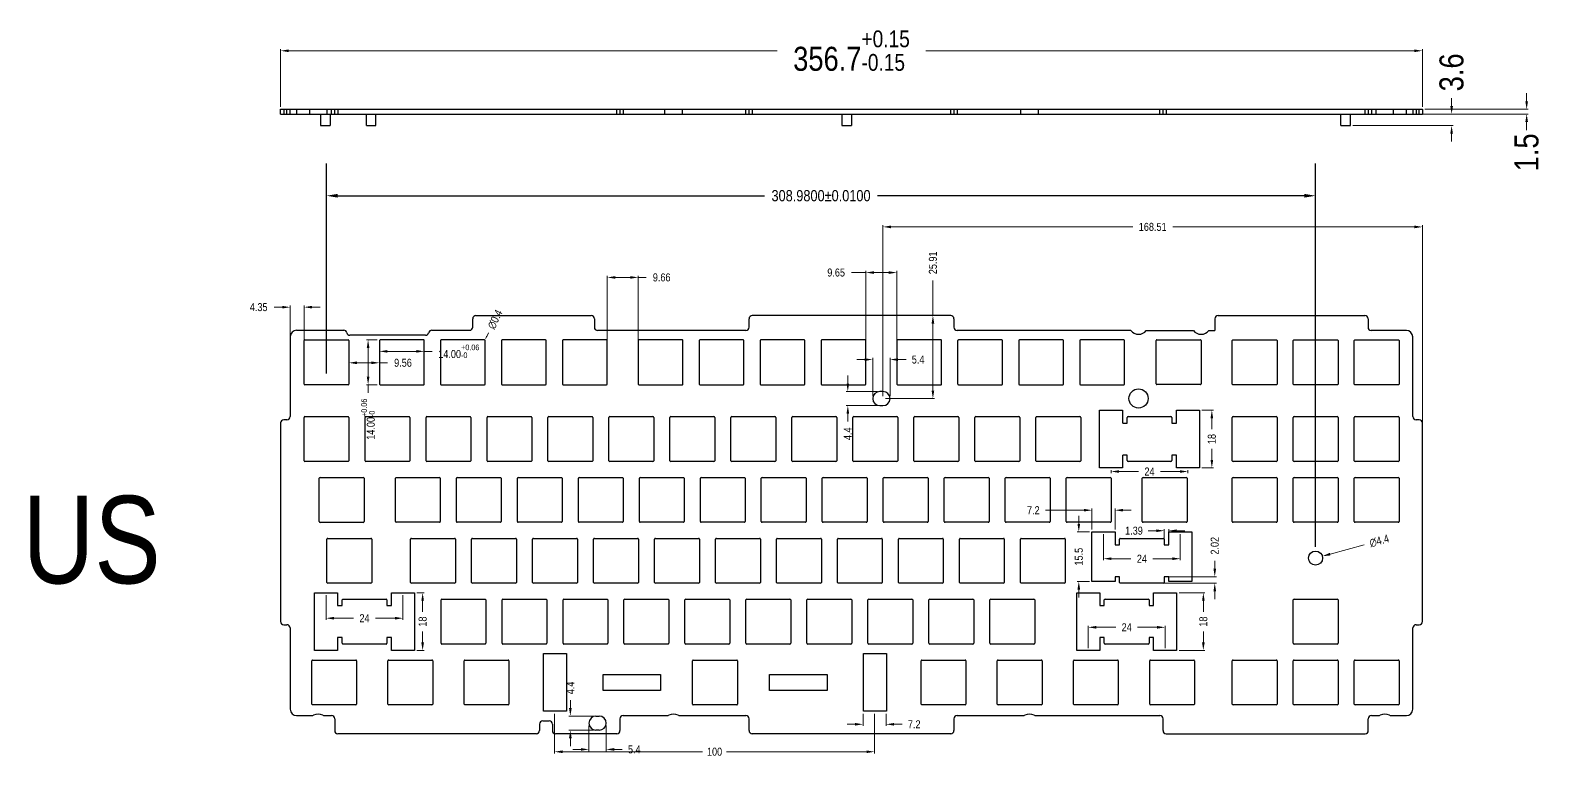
# Model space of a CAD drawing. Header units: millimetres. Extents: x 2821 to 3746, y 113 to 422.
# Drawn here: x 2821.3 to 3292.6, y 195.6 to 422.1 of the extents above; entities that cross this region are included whole.
import ezdxf

# ---------------------------------------------------------------- set-up
doc = ezdxf.new("R2010")
doc.units = ezdxf.units.MM
doc.header["$LTSCALE"] = 30.734
doc.layers.get('0').update_dxf_attribs({"linetype": 'CONTINUOUS'})
doc.styles.get("Standard").update_dxf_attribs({"font": 'txt', "width": 0.85})

msp = doc.modelspace()

# ---------------------------------------------------------------- linework, layer by layer
at = {"color": 5, "lineweight": 5}
for p, q in [((2899.52, 398.19), (2899.52, 416.2)), ((2902.02, 415.7), (3054.6, 415.7)), ((3253.72, 415.7), (3101.14, 415.7)), ((3256.22, 398.19), (3256.22, 416.2)), ((3265.34, 398.44), (3265.34, 400.94)), ((3288.78, 399.94), (3288.78, 402.44)), ((3234.52, 395.94), (3265.84, 395.94)), ((3256.97, 397.44), (3289.28, 397.44)), ((3256.97, 395.94), (3289.28, 395.94)), ((3234.52, 392.34), (3265.84, 392.34)), ((3288.78, 393.44), (3288.78, 390.94)), ((3265.34, 389.84), (3265.34, 387.34)), ((3087.71, 307.85), (3087.71, 361.21)), ((3090.21, 360.71), (3165.71, 360.71)), ((3253.72, 360.71), (3178.22, 360.71)), ((3256.22, 294.05), (3256.22, 361.21)), ((3001.57, 321.94), (3001.57, 345.43)), ((3004.07, 344.93), (3008.73, 344.93)), ((3011.23, 321.94), (3011.23, 345.43)), ((3011.23, 344.93), (3013.73, 344.93)), ((3082.38, 346.45), (3077.91, 346.45)), ((3082.38, 323.82), (3082.38, 346.95)), ((3089.53, 346.45), (3084.88, 346.45)), ((3092.03, 323.82), (3092.03, 346.95)), ((3103.3, 333.02), (3103.3, 343.96)), ((2900.02, 335.65), (2897.52, 335.65)), ((2902.52, 321.91), (2902.52, 336.15)), ((2906.86, 321.91), (2906.86, 336.15)), ((2909.36, 335.65), (2911.86, 335.65)), ((3100.5, 333.02), (3103.8, 333.02)), ((3103.3, 309.6), (3103.3, 330.52)), ((2929.67, 325.44), (2926.36, 325.44)), ((2920.86, 322.24), (2920.86, 317.78)), ((2926.86, 322.94), (2926.86, 313.94)), ((2930.42, 324.69), (2930.42, 321.35)), ((2930.42, 322.24), (2930.42, 317.78)), ((2932.92, 321.85), (2941.92, 321.85)), ((2944.42, 324.69), (2944.42, 321.35)), ((2944.42, 321.85), (2946.92, 321.85)), ((2923.36, 318.28), (2927.92, 318.28)), ((2930.42, 318.28), (2932.92, 318.28)), ((3082.01, 319.29), (3079.51, 319.29)), ((3084.51, 307.85), (3084.51, 319.79)), ((3089.91, 307.85), (3089.91, 319.79)), ((3092.41, 319.29), (3094.91, 319.29)), ((2929.67, 311.44), (2926.36, 311.44)), ((2926.86, 311.44), (2926.86, 308.94)), ((3076.72, 311.8), (3076.72, 314.3)), ((3085.96, 309.3), (3076.22, 309.3)), ((3088.46, 307.1), (3103.8, 307.1)), ((3085.96, 304.9), (3076.22, 304.9)), ((3076.72, 302.4), (3076.72, 299.9)), ((3187.28, 303.47), (3190.94, 303.47)), ((3190.44, 300.97), (3190.44, 297.54)), ((3190.44, 287.97), (3190.44, 291.4)), ((3158.96, 284.72), (3158.96, 283.83)), ((3161.46, 284.33), (3167.54, 284.33)), ((3180.46, 284.33), (3174.38, 284.33)), ((3182.96, 284.72), (3182.96, 283.83)), ((3187.28, 285.47), (3190.94, 285.47)), ((3150.49, 272.25), (3138.44, 272.25)), ((3148.88, 267.99), (3148.88, 270.49)), ((3152.99, 266.24), (3152.99, 272.75)), ((3160.19, 266.24), (3160.19, 272.75)), ((3162.69, 272.25), (3165.19, 272.25)), ((3152.24, 265.49), (3148.38, 265.49)), ((3156.59, 264.74), (3156.59, 256.61)), ((3173.09, 265.84), (3170.59, 265.84)), ((3175.59, 262.24), (3175.59, 266.34)), ((3176.98, 262.24), (3176.98, 266.34)), ((3179.48, 265.84), (3181.98, 265.84)), ((3180.59, 264.74), (3180.59, 256.61)), ((3238.06, 261.41), (3227.38, 258.53)), ((3159.09, 257.11), (3165.17, 257.11)), ((3178.09, 257.11), (3172.01, 257.11)), ((3191.35, 253.99), (3191.35, 256.49)), ((3152.24, 249.99), (3148.38, 249.99)), ((3176.34, 251.49), (3191.85, 251.49)), ((2913.74, 245.72), (2913.74, 238.03)), ((2937.74, 245.72), (2937.74, 238.03)), ((2942.09, 246.47), (2944.4, 246.47)), ((3148.88, 247.49), (3148.88, 244.99)), ((3175.06, 249.47), (3191.85, 249.47)), ((3180.19, 246.47), (3188.28, 246.47)), ((3191.35, 246.97), (3191.35, 244.47)), ((2943.9, 243.97), (2943.9, 240.54)), ((3187.78, 243.97), (3187.78, 240.54)), ((2916.24, 238.53), (2922.32, 238.53)), ((2935.24, 238.53), (2929.16, 238.53)), ((3151.84, 229.22), (3151.84, 236.19)), ((3154.34, 235.69), (3160.42, 235.69)), ((3173.34, 235.69), (3167.26, 235.69)), ((3175.84, 229.22), (3175.84, 236.19)), ((2943.9, 230.97), (2943.9, 234.4)), ((3187.78, 230.97), (3187.78, 234.4)), ((2942.09, 228.47), (2944.4, 228.47)), ((3180.19, 228.47), (3188.28, 228.47)), ((2990.04, 210.47), (2990.04, 212.97)), ((2985.09, 208.72), (2985.09, 196.33)), ((2997.3, 207.97), (2989.54, 207.97)), ((3081.49, 208.72), (3081.49, 204.91)), ((3085.09, 208.72), (3085.09, 196.33)), ((3088.69, 208.72), (3088.69, 204.91)), ((2997.3, 203.57), (2989.54, 203.57)), ((2995.85, 205.02), (2995.85, 197.06)), ((3001.25, 205.02), (3001.25, 197.06)), ((3078.99, 205.41), (3076.49, 205.41)), ((3091.19, 205.41), (3093.69, 205.41)), ((2990.04, 201.07), (2990.04, 198.57)), ((2987.59, 196.83), (3031.31, 196.83)), ((2993.35, 197.56), (2990.85, 197.56)), ((3003.75, 197.56), (3006.25, 197.56)), ((3082.59, 196.83), (3038.86, 196.83))]:
    msp.add_line(p, q, dxfattribs=at)
at = {"color": 5, "linetype": 'Continuous'}
for p, q in [((2899.52, 395.94), (2899.52, 397.44)), ((2899.52, 397.44), (3256.22, 397.44)), ((2899.52, 395.94), (3256.22, 395.94)), ((2900.52, 397.44), (2900.52, 395.94)), ((2901.52, 395.94), (2901.52, 397.44)), ((2902.52, 395.94), (2902.52, 397.44)), ((2904.52, 397.44), (2904.52, 395.94)), ((2908.61, 395.94), (2908.61, 397.44)), ((2912.02, 395.94), (2912.02, 392.34)), ((2913.96, 397.44), (2913.96, 395.94)), ((2915.02, 395.94), (2915.02, 392.34)), ((2915.42, 395.94), (2915.42, 397.44)), ((2916.42, 395.94), (2916.42, 397.44)), ((2917.42, 397.44), (2917.42, 395.94)), ((2926.31, 392.34), (2926.31, 395.94)), ((2929.31, 392.34), (2929.31, 395.94)), ((3004.55, 395.94), (3004.55, 397.44)), ((3005.55, 397.44), (3005.55, 395.94)), ((3006.55, 397.44), (3006.55, 395.94)), ((3019.59, 395.94), (3019.59, 397.44)), ((3024.94, 397.44), (3024.94, 395.94)), ((3044.87, 395.94), (3044.87, 397.44)), ((3045.87, 395.94), (3045.87, 397.44)), ((3046.87, 397.44), (3046.87, 395.94)), ((3074.87, 395.94), (3074.87, 392.34)), ((3077.87, 395.94), (3077.87, 392.34)), ((3108.87, 395.94), (3108.87, 397.44)), ((3109.87, 397.44), (3109.87, 395.94)), ((3110.87, 397.44), (3110.87, 395.94)), ((3130.79, 395.94), (3130.79, 397.44)), ((3136.14, 397.44), (3136.14, 395.94)), ((3174.19, 395.94), (3174.19, 397.44)), ((3175.19, 395.94), (3175.19, 397.44)), ((3176.19, 397.44), (3176.19, 395.94)), ((3230.77, 392.34), (3230.77, 395.94)), ((3233.77, 392.34), (3233.77, 395.94)), ((3238.32, 395.94), (3238.32, 397.44)), ((3239.32, 397.44), (3239.32, 395.94)), ((3240.32, 397.44), (3240.32, 395.94)), ((3241.78, 395.94), (3241.78, 397.44)), ((3247.13, 397.44), (3247.13, 395.94)), ((3251.22, 395.94), (3251.22, 397.44)), ((3253.22, 397.44), (3253.22, 395.94)), ((3254.22, 397.44), (3254.22, 395.94)), ((3255.22, 395.94), (3255.22, 397.44)), ((3256.22, 397.44), (3256.22, 395.94)), ((2912.02, 392.34), (2915.02, 392.34)), ((2926.31, 392.34), (2929.31, 392.34)), ((3074.87, 392.34), (3077.87, 392.34)), ((3230.77, 392.34), (3233.77, 392.34)), ((2959.55, 329.44), (2959.55, 332.02)), ((2960.55, 333.02), (2996.55, 333.02)), ((2997.55, 332.02), (2997.55, 329.37)), ((3045.87, 329.37), (3045.87, 332.02)), ((3108.87, 333.02), (3046.87, 333.02)), ((3109.87, 332.02), (3109.87, 329.37)), ((3192.39, 333.02), (3238.22, 333.02)), ((3239.22, 332.02), (3239.22, 329.37)), ((2902.52, 326.44), (2902.52, 301.49)), ((2904.52, 328.44), (2919.25, 328.44)), ((2906.86, 311.64), (2906.86, 325.24)), ((2907.06, 325.44), (2920.66, 325.44)), ((2920.86, 325.24), (2920.86, 311.64)), ((2944.8, 326.89), (2921.2, 326.89)), ((2930.42, 325.24), (2930.42, 311.64)), ((2944.22, 325.44), (2930.62, 325.44)), ((2944.42, 311.64), (2944.42, 325.24)), ((2946.75, 328.44), (2958.55, 328.44)), ((2949.47, 325.24), (2949.47, 311.64)), ((2963.27, 325.44), (2949.67, 325.44)), ((2963.47, 311.64), (2963.47, 325.24)), ((2968.52, 325.24), (2968.52, 311.64)), ((2982.32, 325.44), (2968.72, 325.44)), ((2982.52, 311.64), (2982.52, 325.24)), ((2987.57, 325.24), (2987.57, 311.64)), ((3001.37, 325.44), (2987.77, 325.44)), ((3044.87, 328.37), (2998.55, 328.37)), ((3001.57, 311.64), (3001.57, 325.24)), ((3011.23, 325.24), (3011.23, 311.64)), ((3025.03, 325.44), (3011.43, 325.44)), ((3025.23, 311.64), (3025.23, 325.24)), ((3030.28, 325.24), (3030.28, 311.64)), ((3044.08, 325.44), (3030.48, 325.44)), ((3044.28, 311.64), (3044.28, 325.24)), ((3049.33, 325.24), (3049.33, 311.64)), ((3063.13, 325.44), (3049.53, 325.44)), ((3063.33, 311.64), (3063.33, 325.24)), ((3068.38, 325.24), (3068.38, 311.64)), ((3082.18, 325.44), (3068.58, 325.44)), ((3082.38, 311.64), (3082.38, 325.24)), ((3092.03, 325.24), (3092.03, 311.64)), ((3105.83, 325.44), (3092.23, 325.44)), ((3106.03, 311.64), (3106.03, 325.24)), ((3164.98, 328.37), (3110.87, 328.37)), ((3164.98, 328.37), (3110.87, 328.37)), ((3111.08, 311.64), (3111.08, 325.24)), ((3124.88, 325.44), (3111.28, 325.44)), ((3125.08, 311.64), (3125.08, 325.24)), ((3130.13, 325.24), (3130.13, 311.64)), ((3143.93, 325.44), (3130.33, 325.44)), ((3144.13, 311.64), (3144.13, 325.24)), ((3149.18, 325.24), (3149.18, 311.64)), ((3162.98, 325.44), (3149.38, 325.44)), ((3163.18, 311.64), (3163.18, 325.24)), ((3169.95, 328.37), (3184.69, 328.37)), ((3173.09, 311.67), (3173.09, 325.27)), ((3173.29, 325.47), (3186.89, 325.47)), ((3187.09, 325.27), (3187.09, 311.67)), ((3189.49, 328.37), (3191.39, 328.37)), ((3196.81, 311.64), (3196.81, 325.24)), ((3197.01, 325.44), (3210.61, 325.44)), ((3210.81, 325.24), (3210.81, 311.64)), ((3215.86, 311.64), (3215.86, 325.24)), ((3216.06, 325.44), (3229.66, 325.44)), ((3229.86, 325.24), (3229.86, 311.64)), ((3234.91, 311.64), (3234.91, 325.24)), ((3235.11, 325.44), (3248.71, 325.44)), ((3251.22, 328.37), (3240.22, 328.37)), ((3248.91, 325.24), (3248.91, 311.64)), ((3253.22, 301.49), (3253.22, 326.37)), ((2920.66, 311.44), (2907.06, 311.44)), ((2930.62, 311.44), (2944.22, 311.44)), ((2949.67, 311.44), (2963.27, 311.44)), ((2968.72, 311.44), (2982.32, 311.44)), ((2987.77, 311.44), (3001.37, 311.44)), ((3011.43, 311.44), (3025.03, 311.44)), ((3030.48, 311.44), (3044.08, 311.44)), ((3049.53, 311.44), (3063.13, 311.44)), ((3068.58, 311.44), (3082.18, 311.44)), ((3092.23, 311.44), (3105.83, 311.44)), ((3111.28, 311.44), (3124.88, 311.44)), ((3130.33, 311.44), (3143.93, 311.44)), ((3149.38, 311.44), (3162.98, 311.44)), ((3186.89, 311.47), (3173.29, 311.47)), ((3210.61, 311.44), (3197.01, 311.44)), ((3229.66, 311.44), (3216.06, 311.44)), ((3248.71, 311.44), (3235.11, 311.44)), ((3087.71, 309.3), (3086.71, 309.3)), ((3086.71, 304.9), (3087.71, 304.9)), ((3155.36, 303.47), (3162.56, 303.47)), ((3155.36, 285.47), (3155.36, 303.47)), ((3162.56, 303.47), (3162.56, 299.47)), ((3179.39, 303.47), (3186.53, 303.47)), ((3179.39, 299.47), (3179.39, 303.47)), ((3186.53, 303.47), (3186.53, 285.47)), ((2899.52, 299.49), (2899.52, 237.49)), ((2901.52, 300.49), (2900.52, 300.49)), ((2906.86, 287.71), (2906.86, 301.21)), ((2907.11, 301.46), (2920.61, 301.46)), ((2920.86, 301.21), (2920.86, 287.71)), ((2925.91, 287.71), (2925.91, 301.21)), ((2926.16, 301.46), (2939.66, 301.46)), ((2939.91, 301.21), (2939.91, 287.71)), ((2944.96, 287.71), (2944.96, 301.21)), ((2945.21, 301.46), (2958.71, 301.46)), ((2958.96, 301.21), (2958.96, 287.71)), ((2964.01, 287.71), (2964.01, 301.21)), ((2964.26, 301.46), (2977.76, 301.46)), ((2978.01, 301.21), (2978.01, 287.71)), ((2983.06, 287.71), (2983.06, 301.21)), ((2983.31, 301.46), (2996.81, 301.46)), ((2997.06, 301.21), (2997.06, 287.71)), ((3002.11, 287.71), (3002.11, 301.21)), ((3002.36, 301.46), (3015.86, 301.46)), ((3016.11, 301.21), (3016.11, 287.71)), ((3021.16, 287.71), (3021.16, 301.21)), ((3021.41, 301.46), (3034.91, 301.46)), ((3035.16, 301.21), (3035.16, 287.71)), ((3040.21, 287.71), (3040.21, 301.21)), ((3040.46, 301.46), (3053.96, 301.46)), ((3054.21, 301.21), (3054.21, 287.71)), ((3059.26, 287.71), (3059.26, 301.21)), ((3059.51, 301.46), (3073.01, 301.46)), ((3073.26, 301.21), (3073.26, 287.71)), ((3078.31, 287.71), (3078.31, 301.21)), ((3078.56, 301.46), (3092.06, 301.46)), ((3092.31, 301.21), (3092.31, 287.71)), ((3097.36, 287.71), (3097.36, 301.21)), ((3097.61, 301.46), (3111.11, 301.46)), ((3111.36, 301.21), (3111.36, 287.71)), ((3116.41, 287.71), (3116.41, 301.21)), ((3116.66, 301.46), (3130.16, 301.46)), ((3130.41, 301.21), (3130.41, 287.71)), ((3135.46, 287.71), (3135.46, 301.21)), ((3135.71, 301.46), (3149.21, 301.46)), ((3149.46, 301.21), (3149.46, 287.71)), ((3162.68, 299.47), (3163.98, 299.47)), ((3163.98, 299.47), (3163.98, 301.18)), ((3164.26, 301.46), (3177.67, 301.46)), ((3177.95, 301.18), (3177.95, 299.47)), ((3177.95, 299.47), (3179.39, 299.47)), ((3196.81, 287.71), (3196.81, 301.21)), ((3197.06, 301.46), (3210.56, 301.46)), ((3210.81, 301.21), (3210.81, 287.71)), ((3215.86, 287.71), (3215.86, 301.21)), ((3216.11, 301.46), (3229.61, 301.46)), ((3229.86, 301.21), (3229.86, 287.71)), ((3234.91, 287.71), (3234.91, 301.21)), ((3235.16, 301.46), (3248.66, 301.46)), ((3248.91, 301.21), (3248.91, 287.71)), ((3255.22, 300.49), (3254.22, 300.49)), ((3256.22, 237.49), (3256.22, 299.49)), ((3162.56, 289.47), (3162.56, 285.47)), ((3163.98, 289.47), (3162.68, 289.47)), ((3163.98, 287.74), (3163.98, 289.47)), ((3179.39, 289.47), (3177.95, 289.47)), ((3177.95, 289.47), (3177.95, 287.74)), ((3179.39, 285.47), (3179.39, 289.47)), ((2920.61, 287.46), (2907.11, 287.46)), ((2939.66, 287.46), (2926.16, 287.46)), ((2958.71, 287.46), (2945.21, 287.46)), ((2977.76, 287.46), (2964.26, 287.46)), ((2996.81, 287.46), (2983.31, 287.46)), ((3015.86, 287.46), (3002.36, 287.46)), ((3034.91, 287.46), (3021.41, 287.46)), ((3053.96, 287.46), (3040.46, 287.46)), ((3073.01, 287.46), (3059.51, 287.46)), ((3092.06, 287.46), (3078.56, 287.46)), ((3111.11, 287.46), (3097.61, 287.46)), ((3130.16, 287.46), (3116.66, 287.46)), ((3149.21, 287.46), (3135.71, 287.46)), ((3162.56, 285.47), (3155.36, 285.47)), ((3177.67, 287.46), (3164.26, 287.46)), ((3186.53, 285.47), (3179.39, 285.47)), ((3210.56, 287.46), (3197.06, 287.46)), ((3229.61, 287.46), (3216.11, 287.46)), ((3248.66, 287.46), (3235.16, 287.46)), ((2911.61, 268.71), (2911.61, 282.21)), ((2911.86, 282.46), (2925.36, 282.46)), ((2925.61, 282.21), (2925.61, 268.71)), ((2935.4, 268.72), (2935.4, 282.22)), ((2935.65, 282.47), (2949.15, 282.47)), ((2949.4, 282.22), (2949.4, 268.72)), ((2954.45, 268.72), (2954.45, 282.22)), ((2954.7, 282.47), (2968.2, 282.47)), ((2968.45, 282.22), (2968.45, 268.72)), ((2973.5, 268.72), (2973.5, 282.22)), ((2973.75, 282.47), (2987.25, 282.47)), ((2987.5, 282.22), (2987.5, 268.72)), ((2992.55, 268.72), (2992.55, 282.22)), ((2992.8, 282.47), (3006.3, 282.47)), ((3006.55, 282.22), (3006.55, 268.72)), ((3011.6, 268.72), (3011.6, 282.22)), ((3011.85, 282.47), (3025.35, 282.47)), ((3025.6, 282.22), (3025.6, 268.72)), ((3030.65, 268.72), (3030.65, 282.22)), ((3030.9, 282.47), (3044.4, 282.47)), ((3044.65, 282.22), (3044.65, 268.72)), ((3049.7, 268.72), (3049.7, 282.22)), ((3049.95, 282.47), (3063.45, 282.47)), ((3063.7, 282.22), (3063.7, 268.72)), ((3068.75, 268.72), (3068.75, 282.22)), ((3069, 282.47), (3082.5, 282.47)), ((3082.75, 282.22), (3082.75, 268.72)), ((3087.8, 268.72), (3087.8, 282.22)), ((3088.05, 282.47), (3101.55, 282.47)), ((3101.8, 282.22), (3101.8, 268.72)), ((3106.85, 268.72), (3106.85, 282.22)), ((3107.1, 282.47), (3120.6, 282.47)), ((3120.85, 282.22), (3120.85, 268.72)), ((3125.9, 268.72), (3125.9, 282.22)), ((3126.15, 282.47), (3139.65, 282.47)), ((3139.9, 282.22), (3139.9, 268.72)), ((3144.95, 268.72), (3144.95, 282.22)), ((3145.2, 282.47), (3158.7, 282.47)), ((3158.95, 282.22), (3158.95, 268.72)), ((3168.7, 268.72), (3168.7, 282.22)), ((3168.95, 282.47), (3182.45, 282.47)), ((3182.7, 282.22), (3182.7, 268.72)), ((3196.81, 268.72), (3196.81, 282.22)), ((3197.06, 282.47), (3210.56, 282.47)), ((3210.81, 282.22), (3210.81, 268.72)), ((3215.86, 268.72), (3215.86, 282.22)), ((3216.11, 282.47), (3229.61, 282.47)), ((3229.86, 282.22), (3229.86, 268.72)), ((3234.91, 268.72), (3234.91, 282.22)), ((3235.16, 282.47), (3248.66, 282.47)), ((3248.91, 282.22), (3248.91, 268.72)), ((2925.36, 268.46), (2911.86, 268.46)), ((2949.15, 268.47), (2935.65, 268.47)), ((2968.2, 268.47), (2954.7, 268.47)), ((2987.25, 268.47), (2973.75, 268.47)), ((3006.3, 268.47), (2992.8, 268.47)), ((3025.35, 268.47), (3011.85, 268.47)), ((3044.4, 268.47), (3030.9, 268.47)), ((3063.45, 268.47), (3049.95, 268.47)), ((3082.5, 268.47), (3069, 268.47)), ((3101.55, 268.47), (3088.05, 268.47)), ((3120.6, 268.47), (3107.1, 268.47)), ((3139.65, 268.47), (3126.15, 268.47)), ((3158.7, 268.47), (3145.2, 268.47)), ((3152.99, 265.49), (3160.19, 265.49)), ((3152.99, 249.99), (3152.99, 265.49)), ((3160.19, 265.49), (3160.19, 261.49)), ((3182.45, 268.47), (3168.95, 268.47)), ((3176.99, 265.49), (3184.19, 265.49)), ((3176.99, 261.49), (3176.99, 265.49)), ((3184.19, 265.49), (3184.19, 249.99)), ((3210.56, 268.47), (3197.06, 268.47)), ((3229.61, 268.47), (3216.11, 268.47)), ((3248.66, 268.47), (3235.16, 268.47)), ((2913.99, 249.72), (2913.99, 263.22)), ((2914.24, 263.47), (2927.74, 263.47)), ((2927.99, 263.22), (2927.99, 249.72)), ((2940.15, 249.72), (2940.15, 263.22)), ((2940.4, 263.47), (2953.9, 263.47)), ((2954.15, 263.22), (2954.15, 249.72)), ((2959.2, 249.72), (2959.2, 263.22)), ((2959.45, 263.47), (2972.95, 263.47)), ((2973.2, 263.22), (2973.2, 249.72)), ((2978.25, 249.72), (2978.25, 263.22)), ((2978.5, 263.47), (2992, 263.47)), ((2992.25, 263.22), (2992.25, 249.72)), ((2997.3, 249.72), (2997.3, 263.22)), ((2997.55, 263.47), (3011.05, 263.47)), ((3011.3, 263.22), (3011.3, 249.72)), ((3016.35, 249.72), (3016.35, 263.22)), ((3016.6, 263.47), (3030.1, 263.47)), ((3030.35, 263.22), (3030.35, 249.72)), ((3035.4, 249.72), (3035.4, 263.22)), ((3035.65, 263.47), (3049.15, 263.47)), ((3049.4, 263.22), (3049.4, 249.72)), ((3054.45, 249.72), (3054.45, 263.22)), ((3054.7, 263.47), (3068.2, 263.47)), ((3068.45, 263.22), (3068.45, 249.72)), ((3073.5, 249.72), (3073.5, 263.22)), ((3073.75, 263.47), (3087.25, 263.47)), ((3087.5, 263.22), (3087.5, 249.72)), ((3092.55, 249.72), (3092.55, 263.22)), ((3092.8, 263.47), (3106.3, 263.47)), ((3106.55, 263.22), (3106.55, 249.72)), ((3111.6, 249.72), (3111.6, 263.22)), ((3111.85, 263.47), (3125.35, 263.47)), ((3125.6, 263.22), (3125.6, 249.72)), ((3130.65, 249.72), (3130.65, 263.22)), ((3130.9, 263.47), (3144.4, 263.47)), ((3144.65, 263.22), (3144.65, 249.72)), ((3160.19, 261.49), (3161.59, 261.49)), ((3161.59, 261.49), (3161.59, 263.22)), ((3161.84, 263.47), (3175.34, 263.47)), ((3175.59, 263.22), (3175.59, 261.49)), ((3175.59, 261.49), (3176.99, 261.49)), ((3160.19, 249.99), (3152.99, 249.99)), ((3161.59, 251.49), (3160.19, 251.49)), ((3160.19, 251.49), (3160.19, 249.99)), ((3161.59, 249.72), (3161.59, 251.49)), ((3176.99, 251.49), (3175.59, 251.49)), ((3175.59, 251.49), (3175.59, 249.72)), ((3176.99, 249.99), (3176.99, 251.49)), ((3184.19, 249.99), (3176.99, 249.99)), ((2910.14, 228.47), (2910.14, 246.47)), ((2910.14, 246.47), (2917.34, 246.47)), ((2927.74, 249.47), (2914.24, 249.47)), ((2917.34, 246.47), (2917.34, 242.47)), ((2934.14, 242.47), (2934.14, 246.47)), ((2934.14, 246.47), (2941.34, 246.47)), ((2953.9, 249.47), (2940.4, 249.47)), ((2941.34, 246.47), (2941.34, 228.47)), ((2972.95, 249.47), (2959.45, 249.47)), ((2992, 249.47), (2978.5, 249.47)), ((3011.05, 249.47), (2997.55, 249.47)), ((3030.1, 249.47), (3016.6, 249.47)), ((3049.15, 249.47), (3035.65, 249.47)), ((3068.2, 249.47), (3054.7, 249.47)), ((3087.25, 249.47), (3073.75, 249.47)), ((3106.3, 249.47), (3092.8, 249.47)), ((3125.35, 249.47), (3111.85, 249.47)), ((3144.4, 249.47), (3130.9, 249.47)), ((3148.24, 246.47), (3155.44, 246.47)), ((3148.24, 228.47), (3148.24, 246.47)), ((3155.44, 246.47), (3155.44, 242.47)), ((3175.34, 249.47), (3161.84, 249.47)), ((3172.24, 246.47), (3179.44, 246.47)), ((3172.24, 242.47), (3172.24, 246.47)), ((3179.44, 246.47), (3179.44, 228.47)), ((2917.34, 242.47), (2918.74, 242.47)), ((2918.74, 242.47), (2918.74, 244.22)), ((2918.99, 244.47), (2932.49, 244.47)), ((2932.74, 244.22), (2932.74, 242.47)), ((2932.74, 242.47), (2934.14, 242.47)), ((2949.65, 230.72), (2949.65, 244.22)), ((2949.9, 244.47), (2963.4, 244.47)), ((2963.65, 244.22), (2963.65, 230.72)), ((2968.7, 230.72), (2968.7, 244.22)), ((2968.95, 244.47), (2982.45, 244.47)), ((2982.7, 244.22), (2982.7, 230.72)), ((2987.75, 230.72), (2987.75, 244.22)), ((2988, 244.47), (3001.5, 244.47)), ((3001.75, 244.22), (3001.75, 230.72)), ((3006.8, 230.72), (3006.8, 244.22)), ((3007.05, 244.47), (3020.55, 244.47)), ((3020.8, 244.22), (3020.8, 230.72)), ((3025.85, 230.72), (3025.85, 244.22)), ((3026.1, 244.47), (3039.6, 244.47)), ((3039.85, 244.22), (3039.85, 230.72)), ((3044.9, 230.72), (3044.9, 244.22)), ((3045.15, 244.47), (3058.65, 244.47)), ((3058.9, 244.22), (3058.9, 230.72)), ((3063.95, 230.72), (3063.95, 244.22)), ((3064.2, 244.47), (3077.7, 244.47)), ((3077.95, 244.22), (3077.95, 230.72)), ((3083, 230.72), (3083, 244.22)), ((3083.25, 244.47), (3096.75, 244.47)), ((3097, 244.22), (3097, 230.72)), ((3102.05, 230.72), (3102.05, 244.22)), ((3102.3, 244.47), (3115.8, 244.47)), ((3116.05, 244.22), (3116.05, 230.72)), ((3121.1, 230.72), (3121.1, 244.22)), ((3121.35, 244.47), (3134.85, 244.47)), ((3135.1, 244.22), (3135.1, 230.72)), ((3155.44, 242.47), (3156.84, 242.47)), ((3156.84, 242.47), (3156.84, 244.22)), ((3157.09, 244.47), (3170.59, 244.47)), ((3170.84, 244.22), (3170.84, 242.47)), ((3170.84, 242.47), (3172.24, 242.47)), ((3215.86, 230.72), (3215.86, 244.22)), ((3216.11, 244.47), (3229.61, 244.47)), ((3229.86, 244.22), (3229.86, 230.72)), ((2900.52, 236.49), (2901.52, 236.49)), ((3254.22, 236.49), (3255.22, 236.49)), ((2902.52, 235.49), (2902.52, 210.1)), ((2917.34, 232.47), (2917.34, 228.47)), ((2918.74, 232.47), (2917.34, 232.47)), ((2918.74, 230.72), (2918.74, 232.47)), ((2932.74, 232.47), (2932.74, 230.72)), ((2934.14, 232.47), (2932.74, 232.47)), ((2934.14, 228.47), (2934.14, 232.47)), ((3156.84, 232.47), (3155.44, 232.47)), ((3155.44, 232.47), (3155.44, 228.47)), ((3156.84, 230.72), (3156.84, 232.47)), ((3172.24, 232.47), (3170.84, 232.47)), ((3170.84, 232.47), (3170.84, 230.72)), ((3172.24, 228.47), (3172.24, 232.47)), ((3253.22, 210.1), (3253.22, 235.49)), ((2917.34, 228.47), (2910.14, 228.47)), ((2917.34, 228.47), (2910.14, 228.47)), ((2932.49, 230.47), (2918.99, 230.47)), ((2941.34, 228.47), (2934.14, 228.47)), ((2941.34, 228.47), (2934.14, 228.47)), ((2963.4, 230.47), (2949.9, 230.47)), ((2982.45, 230.47), (2968.95, 230.47)), ((2981.65, 209.47), (2981.65, 227.47)), ((2981.65, 227.47), (2988.85, 227.47)), ((3001.5, 230.47), (2988, 230.47)), ((2988.85, 227.47), (2988.85, 209.47)), ((3020.55, 230.47), (3007.05, 230.47)), ((3039.6, 230.47), (3026.1, 230.47)), ((3058.65, 230.47), (3045.15, 230.47)), ((3077.7, 230.47), (3064.2, 230.47)), ((3081.65, 227.47), (3088.85, 227.47)), ((3081.65, 209.47), (3081.65, 227.47)), ((3096.75, 230.47), (3083.25, 230.47)), ((3088.85, 227.47), (3088.85, 209.47)), ((3115.8, 230.47), (3102.3, 230.47)), ((3134.85, 230.47), (3121.35, 230.47)), ((3155.44, 228.47), (3148.24, 228.47)), ((3155.44, 228.47), (3148.24, 228.47)), ((3170.59, 230.47), (3157.09, 230.47)), ((3179.44, 228.47), (3172.24, 228.47)), ((3179.44, 228.47), (3172.24, 228.47)), ((3229.61, 230.47), (3216.11, 230.47)), ((2909.27, 211.72), (2909.27, 225.22)), ((2909.52, 225.47), (2923.02, 225.47)), ((2923.27, 225.22), (2923.27, 211.72)), ((2933.07, 211.72), (2933.07, 225.22)), ((2933.32, 225.47), (2946.82, 225.47)), ((2947.07, 225.22), (2947.07, 211.72)), ((2956.87, 211.72), (2956.87, 225.22)), ((2957.12, 225.47), (2970.62, 225.47)), ((2970.87, 225.22), (2970.87, 211.72)), ((3028.25, 211.67), (3028.25, 225.27)), ((3028.45, 225.47), (3042.05, 225.47)), ((3042.25, 225.27), (3042.25, 211.67)), ((3099.62, 211.72), (3099.62, 225.22)), ((3099.87, 225.47), (3113.37, 225.47)), ((3113.62, 225.22), (3113.62, 211.72)), ((3123.42, 211.72), (3123.42, 225.22)), ((3123.67, 225.47), (3137.17, 225.47)), ((3137.42, 225.22), (3137.42, 211.72)), ((3147.22, 211.72), (3147.22, 225.22)), ((3147.47, 225.47), (3160.97, 225.47)), ((3161.22, 225.22), (3161.22, 211.72)), ((3171.02, 211.72), (3171.02, 225.22)), ((3171.27, 225.47), (3184.77, 225.47)), ((3185.02, 225.22), (3185.02, 211.72)), ((3196.81, 211.72), (3196.81, 225.22)), ((3197.06, 225.47), (3210.56, 225.47)), ((3210.81, 225.22), (3210.81, 211.72)), ((3215.86, 211.72), (3215.86, 225.22)), ((3216.11, 225.47), (3229.61, 225.47)), ((3229.86, 225.22), (3229.86, 211.72)), ((3234.91, 211.72), (3234.91, 225.22)), ((3235.16, 225.47), (3248.66, 225.47)), ((3248.91, 225.22), (3248.91, 211.72)), ((3000.25, 215.97), (3000.25, 220.97)), ((3000.25, 220.97), (3018.25, 220.97)), ((3018.25, 220.97), (3018.25, 215.97)), ((3052.25, 220.97), (3070.25, 220.97)), ((3052.25, 215.97), (3052.25, 220.97)), ((3070.25, 220.97), (3070.25, 215.97)), ((3018.25, 215.97), (3000.25, 215.97)), ((3070.25, 215.97), (3052.25, 215.97)), ((2904.52, 208.1), (2909.38, 208.1)), ((2923.02, 211.47), (2909.52, 211.47)), ((2913.19, 208.1), (2915.42, 208.1)), ((2946.82, 211.47), (2933.32, 211.47)), ((2970.62, 211.47), (2957.12, 211.47)), ((2988.85, 209.47), (2981.65, 209.47)), ((2998.05, 207.97), (2999.05, 207.97)), ((3006.55, 208.1), (3020.36, 208.1)), ((3024.17, 208.1), (3044.87, 208.1)), ((3042.05, 211.47), (3028.45, 211.47)), ((3088.85, 209.47), (3081.65, 209.47)), ((3113.37, 211.47), (3099.87, 211.47)), ((3110.87, 208.1), (3131.56, 208.1)), ((3137.17, 211.47), (3123.67, 211.47)), ((3135.37, 208.1), (3174.19, 208.1)), ((3160.97, 211.47), (3147.47, 211.47)), ((3184.77, 211.47), (3171.27, 211.47)), ((3210.56, 211.47), (3197.06, 211.47)), ((3229.61, 211.47), (3216.11, 211.47)), ((3248.66, 211.47), (3235.16, 211.47)), ((3240.32, 208.1), (3242.55, 208.1)), ((3246.35, 208.1), (3251.22, 208.1)), ((2916.42, 207.1), (2916.42, 203.47)), ((2980.42, 205.47), (2980.42, 203.47)), ((2981.42, 206.47), (2983.42, 206.47)), ((2984.42, 205.47), (2984.42, 203.47)), ((2999.05, 203.57), (2998.05, 203.57)), ((3005.55, 207.1), (3005.55, 203.47)), ((3045.87, 203.47), (3045.87, 207.1)), ((3109.87, 207.1), (3109.87, 203.47)), ((3175.19, 203.47), (3175.19, 207.1)), ((3239.32, 203.47), (3239.32, 207.1)), ((2979.42, 202.47), (2917.42, 202.47)), ((3004.55, 202.47), (2985.42, 202.47)), ((3108.87, 202.47), (3046.87, 202.47)), ((3176.19, 202.47), (3238.32, 202.47))]:
    msp.add_line(p, q, dxfattribs=at)
at = {"color": 5}
for p, q in [((2913.86, 314.93), (2913.86, 380.5)), ((3222.84, 260.8), (3222.84, 380.5)), ((2917.36, 370.44), (3050.66, 370.44)), ((3219.34, 370.44), (3086.04, 370.44)), ((3191.39, 332.02), (3191.39, 328.37))]:
    msp.add_line(p, q, dxfattribs=at)
at = {"color": 5, "lineweight": 0}
msp.add_line((2964.48, 327.66), (2963.92, 326.54), dxfattribs=at)
at = {"color": 5, "linetype": 'Continuous'}
for centre, radius in [((3167.55, 307.14), 3), ((3222.84, 257.31), 2.2)]:
    msp.add_circle(centre, radius, dxfattribs=at)
for centre, radius, start, end in [((2960.55, 332.02), 1, 90, 180), ((2996.55, 332.02), 1, 0, 90), ((3046.87, 332.02), 1, 90, 180), ((3108.87, 332.02), 1, 0, 90), ((3192.39, 332.02), 1, 90, 180), ((3238.22, 332.02), 1, 0, 90), ((2904.52, 326.44), 2, 90, 180), ((2919.25, 327.44), 1, 13.0029, 90), ((2921.2, 327.89), 1, 193.0029, 270), ((2930.62, 325.24), 0.2, 90, 180), ((2944.22, 325.24), 0.2, 0, 90), ((2944.8, 327.89), 1, 270, 346.9971), ((2946.75, 327.44), 1, 90, 166.9971), ((2949.67, 325.24), 0.2, 90, 180), ((2958.55, 329.44), 1, 270, 0), ((2963.27, 325.24), 0.2, 0, 90), ((2968.72, 325.24), 0.2, 90, 180), ((2982.32, 325.24), 0.2, 0, 90), ((2987.77, 325.24), 0.2, 90, 180), ((2998.55, 329.37), 1, 180, 270), ((3001.37, 325.24), 0.2, 0, 90), ((3011.43, 325.24), 0.2, 90, 180), ((3025.03, 325.24), 0.2, 0, 90), ((3030.48, 325.24), 0.2, 90, 180), ((3044.08, 325.24), 0.2, 0, 90), ((3044.87, 329.37), 1, 270, 0), ((3049.53, 325.24), 0.2, 90, 180), ((3063.13, 325.24), 0.2, 0, 90), ((3068.58, 325.24), 0.2, 90, 180), ((3082.18, 325.24), 0.2, 0, 90), ((3092.23, 325.24), 0.2, 90, 180), ((3105.83, 325.24), 0.2, 0, 90), ((3110.87, 329.37), 1, 180, 270), ((3111.28, 325.24), 0.2, 90, 180), ((3124.88, 325.24), 0.2, 0, 90), ((3130.33, 325.24), 0.2, 90, 180), ((3143.93, 325.24), 0.2, 0, 90), ((3149.38, 325.24), 0.2, 90, 180), ((3162.98, 325.24), 0.2, 0, 90), ((3164.98, 327.37), 1, 79.5332, 89.9971), ((3167.55, 330.17), 3, 217.2646, 323.1336), ((3173.29, 325.27), 0.2, 90, 180), ((3187.09, 330.17), 3, 216.8664, 323.1336), ((3186.89, 325.27), 0.2, 0, 90), ((3197.01, 325.24), 0.2, 90, 180), ((3210.61, 325.24), 0.2, 0, 90), ((3216.06, 325.24), 0.2, 90, 180), ((3229.66, 325.24), 0.2, 0, 90), ((3235.11, 325.24), 0.2, 90, 180), ((3240.22, 329.37), 1, 180, 270), ((3248.71, 325.24), 0.2, 0, 90), ((3251.22, 326.37), 2, 360, 90), ((2907.06, 311.64), 0.2, 180, 270), ((2920.66, 311.64), 0.2, 270, 0), ((2930.62, 311.64), 0.2, 180, 270), ((2944.22, 311.64), 0.2, 270, 0), ((2949.67, 311.64), 0.2, 180, 270), ((2963.27, 311.64), 0.2, 270, 0), ((2968.72, 311.64), 0.2, 180, 270), ((2982.32, 311.64), 0.2, 270, 0), ((2987.77, 311.64), 0.2, 180, 270), ((3001.37, 311.64), 0.2, 270, 0), ((3011.43, 311.64), 0.2, 180, 270), ((3025.03, 311.64), 0.2, 270, 0), ((3030.48, 311.64), 0.2, 180, 270), ((3044.08, 311.64), 0.2, 270, 0), ((3049.53, 311.64), 0.2, 180, 270), ((3063.13, 311.64), 0.2, 270, 0), ((3068.58, 311.64), 0.2, 180, 270), ((3082.18, 311.64), 0.2, 270, 0), ((3092.23, 311.64), 0.2, 180, 270), ((3105.83, 311.64), 0.2, 270, 0), ((3111.28, 311.64), 0.2, 180, 270), ((3124.88, 311.64), 0.2, 270, 0), ((3130.33, 311.64), 0.2, 180, 270), ((3143.93, 311.64), 0.2, 270, 0), ((3149.38, 311.64), 0.2, 180, 270), ((3162.98, 311.64), 0.2, 270, 0), ((3173.29, 311.67), 0.2, 180, 270), ((3186.89, 311.67), 0.2, 270, 0), ((3197.01, 311.64), 0.2, 180, 270), ((3210.61, 311.64), 0.2, 270, 0), ((3216.06, 311.64), 0.2, 180, 270), ((3229.66, 311.64), 0.2, 270, 0), ((3235.11, 311.64), 0.2, 180, 270), ((3248.71, 311.64), 0.2, 270, 0), ((3086.71, 307.1), 2.2, 90, 270), ((3087.71, 307.1), 2.2, 270, 90), ((2900.52, 299.49), 1, 90, 180), ((2901.52, 301.49), 1, 270, 0), ((2907.11, 301.21), 0.25, 90, 180), ((2920.61, 301.21), 0.25, 0, 90), ((2926.16, 301.21), 0.25, 90, 180), ((2939.66, 301.21), 0.25, 0, 90), ((2945.21, 301.21), 0.25, 90, 180), ((2958.71, 301.21), 0.25, 0, 90), ((2964.26, 301.21), 0.25, 90, 180), ((2977.76, 301.21), 0.25, 0, 90), ((2983.31, 301.21), 0.25, 90, 180), ((2996.81, 301.21), 0.25, 0, 90), ((3002.36, 301.21), 0.25, 90, 180), ((3015.86, 301.21), 0.25, 0, 90), ((3021.41, 301.21), 0.25, 90, 180), ((3034.91, 301.21), 0.25, 0, 90), ((3040.46, 301.21), 0.25, 90, 180), ((3053.96, 301.21), 0.25, 0, 90), ((3059.51, 301.21), 0.25, 90, 180), ((3073.01, 301.21), 0.25, 0, 90), ((3078.56, 301.21), 0.25, 90, 180), ((3092.06, 301.21), 0.25, 0, 90), ((3097.61, 301.21), 0.25, 90, 180), ((3111.11, 301.21), 0.25, 0, 90), ((3116.66, 301.21), 0.25, 90, 180), ((3130.16, 301.21), 0.25, 0, 90), ((3135.71, 301.21), 0.25, 90, 180), ((3149.21, 301.21), 0.25, 0, 90), ((3164.26, 301.18), 0.28, 90, 180), ((3177.67, 301.18), 0.28, 0, 90), ((3197.06, 301.21), 0.25, 90, 180), ((3210.56, 301.21), 0.25, 0, 90), ((3216.11, 301.21), 0.25, 90, 180), ((3229.61, 301.21), 0.25, 0, 90), ((3235.16, 301.21), 0.25, 90, 180), ((3248.66, 301.21), 0.25, 0, 90), ((3254.22, 301.49), 1, 180, 270), ((3255.22, 299.49), 1, 0, 90), ((2907.11, 287.71), 0.25, 180, 270), ((2920.61, 287.71), 0.25, 270, 0), ((2926.16, 287.71), 0.25, 180, 270), ((2939.66, 287.71), 0.25, 270, 0), ((2945.21, 287.71), 0.25, 180, 270), ((2958.71, 287.71), 0.25, 270, 0), ((2964.26, 287.71), 0.25, 180, 270), ((2977.76, 287.71), 0.25, 270, 0), ((2983.31, 287.71), 0.25, 180, 270), ((2996.81, 287.71), 0.25, 270, 0), ((3002.36, 287.71), 0.25, 180, 270), ((3015.86, 287.71), 0.25, 270, 0), ((3021.41, 287.71), 0.25, 180, 270), ((3034.91, 287.71), 0.25, 270, 0), ((3040.46, 287.71), 0.25, 180, 270), ((3053.96, 287.71), 0.25, 270, 360), ((3059.51, 287.71), 0.25, 180, 270), ((3073.01, 287.71), 0.25, 270, 0), ((3078.56, 287.71), 0.25, 180, 270), ((3092.06, 287.71), 0.25, 270, 0), ((3097.61, 287.71), 0.25, 180, 270), ((3111.11, 287.71), 0.25, 270, 0), ((3116.66, 287.71), 0.25, 180, 270), ((3130.16, 287.71), 0.25, 270, 0), ((3135.71, 287.71), 0.25, 180, 270), ((3149.21, 287.71), 0.25, 270, 0), ((3164.26, 287.74), 0.28, 180, 270), ((3177.67, 287.74), 0.28, 270, 0), ((3197.06, 287.71), 0.25, 180, 270), ((3210.56, 287.71), 0.25, 270, 360), ((3216.11, 287.71), 0.25, 180, 270), ((3229.61, 287.71), 0.25, 270, 0), ((3235.16, 287.71), 0.25, 180, 270), ((3248.66, 287.71), 0.25, 270, 0), ((2911.86, 282.21), 0.25, 90, 180), ((2925.36, 282.21), 0.25, 0, 90), ((2935.65, 282.22), 0.25, 90, 180), ((2949.15, 282.22), 0.25, 0, 90), ((2954.7, 282.22), 0.25, 90, 180), ((2968.2, 282.22), 0.25, 0, 90), ((2973.75, 282.22), 0.25, 90, 180), ((2987.25, 282.22), 0.25, 0, 90), ((2992.8, 282.22), 0.25, 90, 180), ((3006.3, 282.22), 0.25, 0, 90), ((3011.85, 282.22), 0.25, 90, 180), ((3025.35, 282.22), 0.25, 0, 90), ((3030.9, 282.22), 0.25, 90, 180), ((3044.4, 282.22), 0.25, 0, 90), ((3049.95, 282.22), 0.25, 90, 180), ((3063.45, 282.22), 0.25, 0, 90), ((3069, 282.22), 0.25, 90, 180), ((3082.5, 282.22), 0.25, 0, 90), ((3088.05, 282.22), 0.25, 90, 180), ((3101.55, 282.22), 0.25, 0, 90), ((3107.1, 282.22), 0.25, 90, 180), ((3120.6, 282.22), 0.25, 0, 90), ((3126.15, 282.22), 0.25, 90, 180), ((3139.65, 282.22), 0.25, 0, 90), ((3145.2, 282.22), 0.25, 90, 180), ((3158.7, 282.22), 0.25, 0, 90), ((3168.95, 282.22), 0.25, 90, 180), ((3182.45, 282.22), 0.25, 0, 90), ((3197.06, 282.22), 0.25, 90, 180), ((3210.56, 282.22), 0.25, 0, 90), ((3216.11, 282.22), 0.25, 90, 180), ((3229.61, 282.22), 0.25, 0, 90), ((3235.16, 282.22), 0.25, 90, 180), ((3248.66, 282.22), 0.25, 0, 90), ((2911.86, 268.71), 0.25, 180, 270), ((2925.36, 268.71), 0.25, 270, 0), ((2935.65, 268.72), 0.25, 180, 270), ((2949.15, 268.72), 0.25, 270, 0), ((2954.7, 268.72), 0.25, 180, 270), ((2968.2, 268.72), 0.25, 270, 0), ((2973.75, 268.72), 0.25, 180, 270), ((2987.25, 268.72), 0.25, 270, 0), ((2992.8, 268.72), 0.25, 180, 270), ((3006.3, 268.72), 0.25, 270, 0), ((3011.85, 268.72), 0.25, 180, 270), ((3025.35, 268.72), 0.25, 270, 0), ((3030.9, 268.72), 0.25, 180, 270), ((3044.4, 268.72), 0.25, 270, 0), ((3049.95, 268.72), 0.25, 180, 270), ((3063.45, 268.72), 0.25, 270, 0), ((3069, 268.72), 0.25, 180, 270), ((3082.5, 268.72), 0.25, 270, 0), ((3088.05, 268.72), 0.25, 180, 270), ((3101.55, 268.72), 0.25, 270, 0), ((3107.1, 268.72), 0.25, 180, 270), ((3120.6, 268.72), 0.25, 270, 0), ((3126.15, 268.72), 0.25, 180, 270), ((3139.65, 268.72), 0.25, 270, 0), ((3145.2, 268.72), 0.25, 180, 270), ((3158.7, 268.72), 0.25, 270, 0), ((3168.95, 268.72), 0.25, 180, 270), ((3182.45, 268.72), 0.25, 270, 0), ((3197.06, 268.72), 0.25, 180, 270), ((3210.56, 268.72), 0.25, 270, 360), ((3216.11, 268.72), 0.25, 180, 270), ((3229.61, 268.72), 0.25, 270, 0), ((3235.16, 268.72), 0.25, 180, 270), ((3248.66, 268.72), 0.25, 270, 0), ((2914.24, 263.22), 0.25, 90, 180), ((2927.74, 263.22), 0.25, 0, 90), ((2940.4, 263.22), 0.25, 90, 180), ((2953.9, 263.22), 0.25, 0, 90), ((2959.45, 263.22), 0.25, 90, 180), ((2972.95, 263.22), 0.25, 0, 90), ((2978.5, 263.22), 0.25, 90, 180), ((2992, 263.22), 0.25, 0, 90), ((2997.55, 263.22), 0.25, 90, 180), ((3011.05, 263.22), 0.25, 0, 90), ((3016.6, 263.22), 0.25, 90, 180), ((3030.1, 263.22), 0.25, 0, 90), ((3035.65, 263.22), 0.25, 90, 180), ((3049.15, 263.22), 0.25, 0, 90), ((3054.7, 263.22), 0.25, 90, 180), ((3068.2, 263.22), 0.25, 0, 90), ((3073.75, 263.22), 0.25, 90, 180), ((3087.25, 263.22), 0.25, 0, 90), ((3092.8, 263.22), 0.25, 90, 180), ((3106.3, 263.22), 0.25, 0, 90), ((3111.85, 263.22), 0.25, 90, 180), ((3125.35, 263.22), 0.25, 0, 90), ((3130.9, 263.22), 0.25, 90, 180), ((3144.4, 263.22), 0.25, 0, 90), ((3161.84, 263.22), 0.25, 90, 180), ((3175.34, 263.22), 0.25, 0, 90), ((2914.24, 249.72), 0.25, 180, 270), ((2927.74, 249.72), 0.25, 270, 0), ((2940.4, 249.72), 0.25, 180, 270), ((2953.9, 249.72), 0.25, 270, 0), ((2959.45, 249.72), 0.25, 180, 270), ((2972.95, 249.72), 0.25, 270, 0), ((2978.5, 249.72), 0.25, 180, 270), ((2992, 249.72), 0.25, 270, 0), ((2997.55, 249.72), 0.25, 180, 270), ((3011.05, 249.72), 0.25, 270, 0), ((3016.6, 249.72), 0.25, 180, 270), ((3030.1, 249.72), 0.25, 270, 0), ((3035.65, 249.72), 0.25, 180, 270), ((3049.15, 249.72), 0.25, 270, 0), ((3054.7, 249.72), 0.25, 180, 270), ((3068.2, 249.72), 0.25, 270, 0), ((3073.75, 249.72), 0.25, 180, 270), ((3087.25, 249.72), 0.25, 270, 0), ((3092.8, 249.72), 0.25, 180, 270), ((3106.3, 249.72), 0.25, 270, 0), ((3111.85, 249.72), 0.25, 180, 270), ((3125.35, 249.72), 0.25, 270, 0), ((3130.9, 249.72), 0.25, 180, 270), ((3144.4, 249.72), 0.25, 270, 0), ((3161.84, 249.72), 0.25, 180, 270), ((3175.34, 249.72), 0.25, 270, 0), ((2918.99, 244.22), 0.25, 90, 180), ((2932.49, 244.22), 0.25, 0, 90), ((2949.9, 244.22), 0.25, 90, 180), ((2963.4, 244.22), 0.25, 0, 90), ((2968.95, 244.22), 0.25, 90, 180), ((2982.45, 244.22), 0.25, 0, 90), ((2988, 244.22), 0.25, 90, 180), ((3001.5, 244.22), 0.25, 0, 90), ((3007.05, 244.22), 0.25, 90, 180), ((3020.55, 244.22), 0.25, 0, 90), ((3026.1, 244.22), 0.25, 90, 180), ((3039.6, 244.22), 0.25, 0, 90), ((3045.15, 244.22), 0.25, 90, 180), ((3058.65, 244.22), 0.25, 0, 90), ((3064.2, 244.22), 0.25, 90, 180), ((3077.7, 244.22), 0.25, 0, 90), ((3083.25, 244.22), 0.25, 90, 180), ((3096.75, 244.22), 0.25, 0, 90), ((3102.3, 244.22), 0.25, 90, 180), ((3115.8, 244.22), 0.25, 0, 90), ((3121.35, 244.22), 0.25, 90, 180), ((3134.85, 244.22), 0.25, 0, 90), ((3157.09, 244.22), 0.25, 90, 180), ((3170.59, 244.22), 0.25, 0, 90), ((3216.11, 244.22), 0.25, 90, 180), ((3229.61, 244.22), 0.25, 0, 90), ((2900.52, 237.49), 1, 180, 270), ((2901.52, 235.49), 1, 360, 90), ((3254.22, 235.49), 1, 90, 180), ((3255.22, 237.49), 1, 270, 0), ((2918.99, 230.72), 0.25, 180, 270), ((2932.49, 230.72), 0.25, 270, 0), ((2949.9, 230.72), 0.25, 180, 270), ((2963.4, 230.72), 0.25, 270, 0), ((2968.95, 230.72), 0.25, 180, 270), ((2982.45, 230.72), 0.25, 270, 0), ((2988, 230.72), 0.25, 180, 270), ((3001.5, 230.72), 0.25, 270, 0), ((3007.05, 230.72), 0.25, 180, 270), ((3020.55, 230.72), 0.25, 270, 0), ((3026.1, 230.72), 0.25, 180, 270), ((3039.6, 230.72), 0.25, 270, 0), ((3045.15, 230.72), 0.25, 180, 270), ((3058.65, 230.72), 0.25, 270, 0), ((3064.2, 230.72), 0.25, 180, 270), ((3077.7, 230.72), 0.25, 270, 0), ((3083.25, 230.72), 0.25, 180, 270), ((3096.75, 230.72), 0.25, 270, 0), ((3102.3, 230.72), 0.25, 180, 270), ((3115.8, 230.72), 0.25, 270, 0), ((3121.35, 230.72), 0.25, 180, 270), ((3134.85, 230.72), 0.25, 270, 0), ((3157.09, 230.72), 0.25, 180, 270), ((3170.59, 230.72), 0.25, 270, 0), ((3216.11, 230.72), 0.25, 180, 270), ((3229.61, 230.72), 0.25, 270, 0), ((2909.52, 225.22), 0.25, 90, 180), ((2923.02, 225.22), 0.25, 0, 90), ((2933.32, 225.22), 0.25, 90, 180), ((2946.82, 225.22), 0.25, 0, 90), ((2957.12, 225.22), 0.25, 90, 180), ((2970.62, 225.22), 0.25, 0, 90), ((3028.45, 225.27), 0.2, 90, 180), ((3042.05, 225.27), 0.2, 360, 90), ((3099.87, 225.22), 0.25, 90, 180), ((3113.37, 225.22), 0.25, 0, 90), ((3123.67, 225.22), 0.25, 90, 180), ((3137.17, 225.22), 0.25, 0, 90), ((3147.47, 225.22), 0.25, 90, 180), ((3160.97, 225.22), 0.25, 0, 90), ((3171.27, 225.22), 0.25, 90, 180), ((3184.77, 225.22), 0.25, 0, 90), ((3197.06, 225.22), 0.25, 90, 180), ((3210.56, 225.22), 0.25, 0, 90), ((3216.11, 225.22), 0.25, 90, 180), ((3229.61, 225.22), 0.25, 0, 90), ((3235.16, 225.22), 0.25, 90, 180), ((3248.66, 225.22), 0.25, 0, 90), ((2904.52, 210.1), 2, 180, 270), ((2909.52, 211.72), 0.25, 180, 270), ((2909.38, 209.1), 1, 270, 297.6634), ((2911.28, 205.47), 3.1, 62.3366, 117.6634), ((2913.19, 209.1), 1, 242.3366, 270), ((2915.42, 207.1), 1, 0, 90), ((2923.02, 211.72), 0.25, 270, 0), ((2933.32, 211.72), 0.25, 180, 270), ((2946.82, 211.72), 0.25, 270, 0), ((2957.12, 211.72), 0.25, 180, 270), ((2970.62, 211.72), 0.25, 270, 0), ((2998.05, 205.77), 2.2, 90, 270), ((2999.05, 205.77), 2.2, 270, 90), ((3006.55, 207.1), 1, 90, 180), ((3020.36, 209.1), 1, 270, 297.6634), ((3022.27, 205.47), 3.1, 62.3366, 117.6634), ((3024.17, 209.1), 1, 242.3366, 270), ((3028.45, 211.67), 0.2, 180, 270), ((3042.05, 211.67), 0.2, 270, 0), ((3044.87, 207.1), 1, 0, 90), ((3099.87, 211.72), 0.25, 180, 270), ((3110.87, 207.1), 1, 90, 180), ((3113.37, 211.72), 0.25, 270, 0), ((3123.67, 211.72), 0.25, 180, 270), ((3131.56, 209.1), 1, 270, 297.6634), ((3133.47, 205.47), 3.1, 62.3366, 117.6634), ((3135.37, 209.1), 1, 242.3366, 270), ((3137.17, 211.72), 0.25, 270, 0), ((3147.47, 211.72), 0.25, 180, 270), ((3160.97, 211.72), 0.25, 270, 0), ((3171.27, 211.72), 0.25, 180, 270), ((3174.19, 207.1), 1, 0, 90), ((3184.77, 211.72), 0.25, 270, 360), ((3197.06, 211.72), 0.25, 180, 270), ((3210.56, 211.72), 0.25, 270, 0), ((3216.11, 211.72), 0.25, 180, 270), ((3229.61, 211.72), 0.25, 270, 0), ((3235.16, 211.72), 0.25, 180, 270), ((3240.32, 207.1), 1, 90, 180), ((3242.55, 209.1), 1, 270, 297.6634), ((3244.45, 205.47), 3.1, 62.3366, 117.6634), ((3246.35, 209.1), 1, 242.3366, 270), ((3248.66, 211.72), 0.25, 270, 0), ((3251.22, 210.1), 2, 270, 0), ((2917.42, 203.47), 1, 180, 270), ((2979.42, 203.47), 1, 270, 0), ((2981.42, 205.47), 1, 90, 180), ((2983.42, 205.47), 1, 0, 90), ((2985.42, 203.47), 1, 180, 270), ((3004.55, 203.47), 1, 270, 0), ((3046.87, 203.47), 1, 180, 270), ((3108.87, 203.47), 1, 270, 0), ((3176.19, 203.47), 1, 180, 270), ((3238.32, 203.47), 1, 270, 0)]:
    msp.add_arc(centre, radius, start, end, dxfattribs=at)
at = {"color": 5}
for centre, start, end in [((2907.06, 325.24), 90, 180), ((2920.66, 325.24), 0, 90)]:
    msp.add_arc(centre, 0.2, start, end, dxfattribs=at)
for points in [[(2902.02, 416.12), (2902.02, 415.29), (2899.52, 415.7)], [(3253.72, 416.12), (3253.72, 415.29), (3256.22, 415.7)], [(3264.92, 398.44), (3265.76, 398.44), (3265.34, 395.94)], [(3288.36, 399.94), (3289.2, 399.94), (3288.78, 397.44)], [(3288.36, 393.44), (3289.2, 393.44), (3288.78, 395.94)], [(3264.92, 389.84), (3265.76, 389.84), (3265.34, 392.34)], [(2917.36, 371.02), (2917.36, 369.86), (2913.86, 370.44)], [(3219.34, 371.02), (3219.34, 369.86), (3222.84, 370.44)], [(3090.21, 361.13), (3090.21, 360.29), (3087.71, 360.71)], [(3253.72, 361.13), (3253.72, 360.29), (3256.22, 360.71)], [(3004.07, 345.35), (3004.07, 344.52), (3001.57, 344.93)], [(3008.73, 345.35), (3008.73, 344.52), (3011.23, 344.93)], [(3084.88, 346.87), (3084.88, 346.04), (3082.38, 346.45)], [(3089.53, 346.87), (3089.53, 346.04), (3092.03, 346.45)], [(2900.02, 336.06), (2900.02, 335.23), (2902.52, 335.65)], [(2909.36, 336.06), (2909.36, 335.23), (2906.86, 335.65)], [(3102.89, 330.52), (3103.72, 330.52), (3103.3, 333.02)], [(2926.45, 322.94), (2927.28, 322.94), (2926.86, 325.44)], [(2963.73, 326.63), (2964.11, 326.44), (2963.36, 325.42)], [(2932.92, 322.27), (2932.92, 321.44), (2930.42, 321.85)], [(2941.92, 322.27), (2941.92, 321.44), (2944.42, 321.85)], [(2923.36, 318.7), (2923.36, 317.86), (2920.86, 318.28)], [(2927.92, 318.7), (2927.92, 317.86), (2930.42, 318.28)], [(3082.01, 319.71), (3082.01, 318.87), (3084.51, 319.29)], [(3092.41, 319.71), (3092.41, 318.87), (3089.91, 319.29)], [(2926.45, 313.94), (2927.28, 313.94), (2926.86, 311.44)], [(3076.3, 311.8), (3077.14, 311.8), (3076.72, 309.3)], [(3102.89, 309.6), (3103.72, 309.6), (3103.3, 307.1)], [(3076.3, 302.4), (3077.14, 302.4), (3076.72, 304.9)], [(3190.02, 300.97), (3190.85, 300.97), (3190.44, 303.47)], [(3190.02, 287.97), (3190.85, 287.97), (3190.44, 285.47)], [(3161.46, 284.75), (3161.46, 283.91), (3158.96, 284.33)], [(3180.46, 284.75), (3180.46, 283.91), (3182.96, 284.33)], [(3150.49, 272.67), (3150.49, 271.84), (3152.99, 272.25)], [(3162.69, 272.67), (3162.69, 271.84), (3160.19, 272.25)], [(3148.46, 267.99), (3149.3, 267.99), (3148.88, 265.49)], [(3173.09, 266.26), (3173.09, 265.43), (3175.59, 265.84)], [(3179.48, 266.26), (3179.48, 265.43), (3176.98, 265.84)], [(3159.09, 257.53), (3159.09, 256.69), (3156.59, 257.11)], [(3178.09, 257.53), (3178.09, 256.69), (3180.59, 257.11)], [(3227.27, 258.94), (3227.49, 258.13), (3224.97, 257.88)], [(3148.46, 247.49), (3149.3, 247.49), (3148.88, 249.99)], [(3190.94, 253.99), (3191.77, 253.99), (3191.35, 251.49)], [(2943.48, 243.97), (2944.32, 243.97), (2943.9, 246.47)], [(3187.37, 243.97), (3188.2, 243.97), (3187.78, 246.47)], [(3190.94, 246.97), (3191.77, 246.97), (3191.35, 249.47)], [(2916.24, 238.94), (2916.24, 238.11), (2913.74, 238.53)], [(2935.24, 238.94), (2935.24, 238.11), (2937.74, 238.53)], [(3154.34, 236.11), (3154.34, 235.27), (3151.84, 235.69)], [(3173.34, 236.11), (3173.34, 235.27), (3175.84, 235.69)], [(2943.48, 230.97), (2944.32, 230.97), (2943.9, 228.47)], [(3187.37, 230.97), (3188.2, 230.97), (3187.78, 228.47)], [(2989.62, 210.47), (2990.46, 210.47), (2990.04, 207.97)], [(2989.62, 201.07), (2990.46, 201.07), (2990.04, 203.57)], [(3078.99, 205.82), (3078.99, 204.99), (3081.49, 205.41)], [(3091.19, 205.82), (3091.19, 204.99), (3088.69, 205.41)], [(2993.35, 197.98), (2993.35, 197.15), (2995.85, 197.56)], [(3003.75, 197.98), (3003.75, 197.15), (3001.25, 197.56)], [(2987.59, 197.25), (2987.59, 196.42), (2985.09, 196.83)], [(3082.59, 197.25), (3082.59, 196.42), (3085.09, 196.83)]]:
    msp.add_solid(points, dxfattribs=at)

# ---------------------------------------------------------------- texts
at = {"color": 5, "width": 0.85}
msp.add_text('US', height=27.344, dxfattribs=at).set_placement((2818.9, 249.4))
at = {"color": 5, "attachment_point": 5}
for s, insert, char_height in [('356.7{\\H0.7x;\\S+0.15^ -0.15;}', (3077.87, 415.7), 7.5), ('\\A1;308.9800±0.0100', (3068.35, 370.44), 3.5), ('168.51', (3171.96, 360.71), 2.5), ('9.66', (3018.57, 344.93), 2.5), ('9.65', (3073.07, 346.45), 2.5), ('4.35', (2892.68, 335.65), 2.5), ('14.00{\\H0.7x;\\S+0.06^ -0;}', (2955.2, 321.85), 2.5), ('5.4', (3098.68, 319.29), 2.5), ('9.56', (2937.76, 318.28), 2.5), ('24', (3170.96, 284.33), 2.5), ('7.2', (3134.67, 272.25), 2.5), ('1.39', (3166.11, 265.84), 2.5), ('24', (3168.59, 257.11), 2.5), ('24', (2925.74, 238.53), 2.5), ('24', (3163.84, 235.69), 2.5), ('7.2', (3097.46, 205.41), 2.5), ('5.4', (3010.02, 197.56), 2.5), ('100', (3035.09, 196.83), 2.5)]:
    msp.add_mtext(s, dxfattribs=dict(at, insert=insert, char_height=char_height))
for s, insert, char_height, rotation in [('3.6', (3265.34, 408.96), 7.5, 90), ('1.5', (3288.78, 383.98), 7.5, 90), ('25.91', (3103.3, 349.5), 2.5, 90), ('∅0.4', (2966.55, 331.83), 2.5, 63.5292), ('14.00{\\H0.7x;\\S+0.06^ -0;}', (2926.86, 300.67), 2.5, 90), ('4.4', (3076.72, 296.13), 2.5, 90), ('18', (3190.44, 294.47), 2.5, 90), ('∅4.4', (3242.74, 262.67), 2.5, 15.0729), ('15.5', (3148.88, 257.74), 2.5, 90), ('2.02', (3191.35, 261.15), 2.5, 90), ('18', (2943.9, 237.47), 2.5, 90), ('18', (3187.78, 237.47), 2.5, 90), ('4.4', (2990.04, 216.75), 2.5, 90)]:
    msp.add_mtext(s, dxfattribs=dict(at, insert=insert, char_height=char_height, rotation=rotation))

doc.saveas('drawing.dxf')
